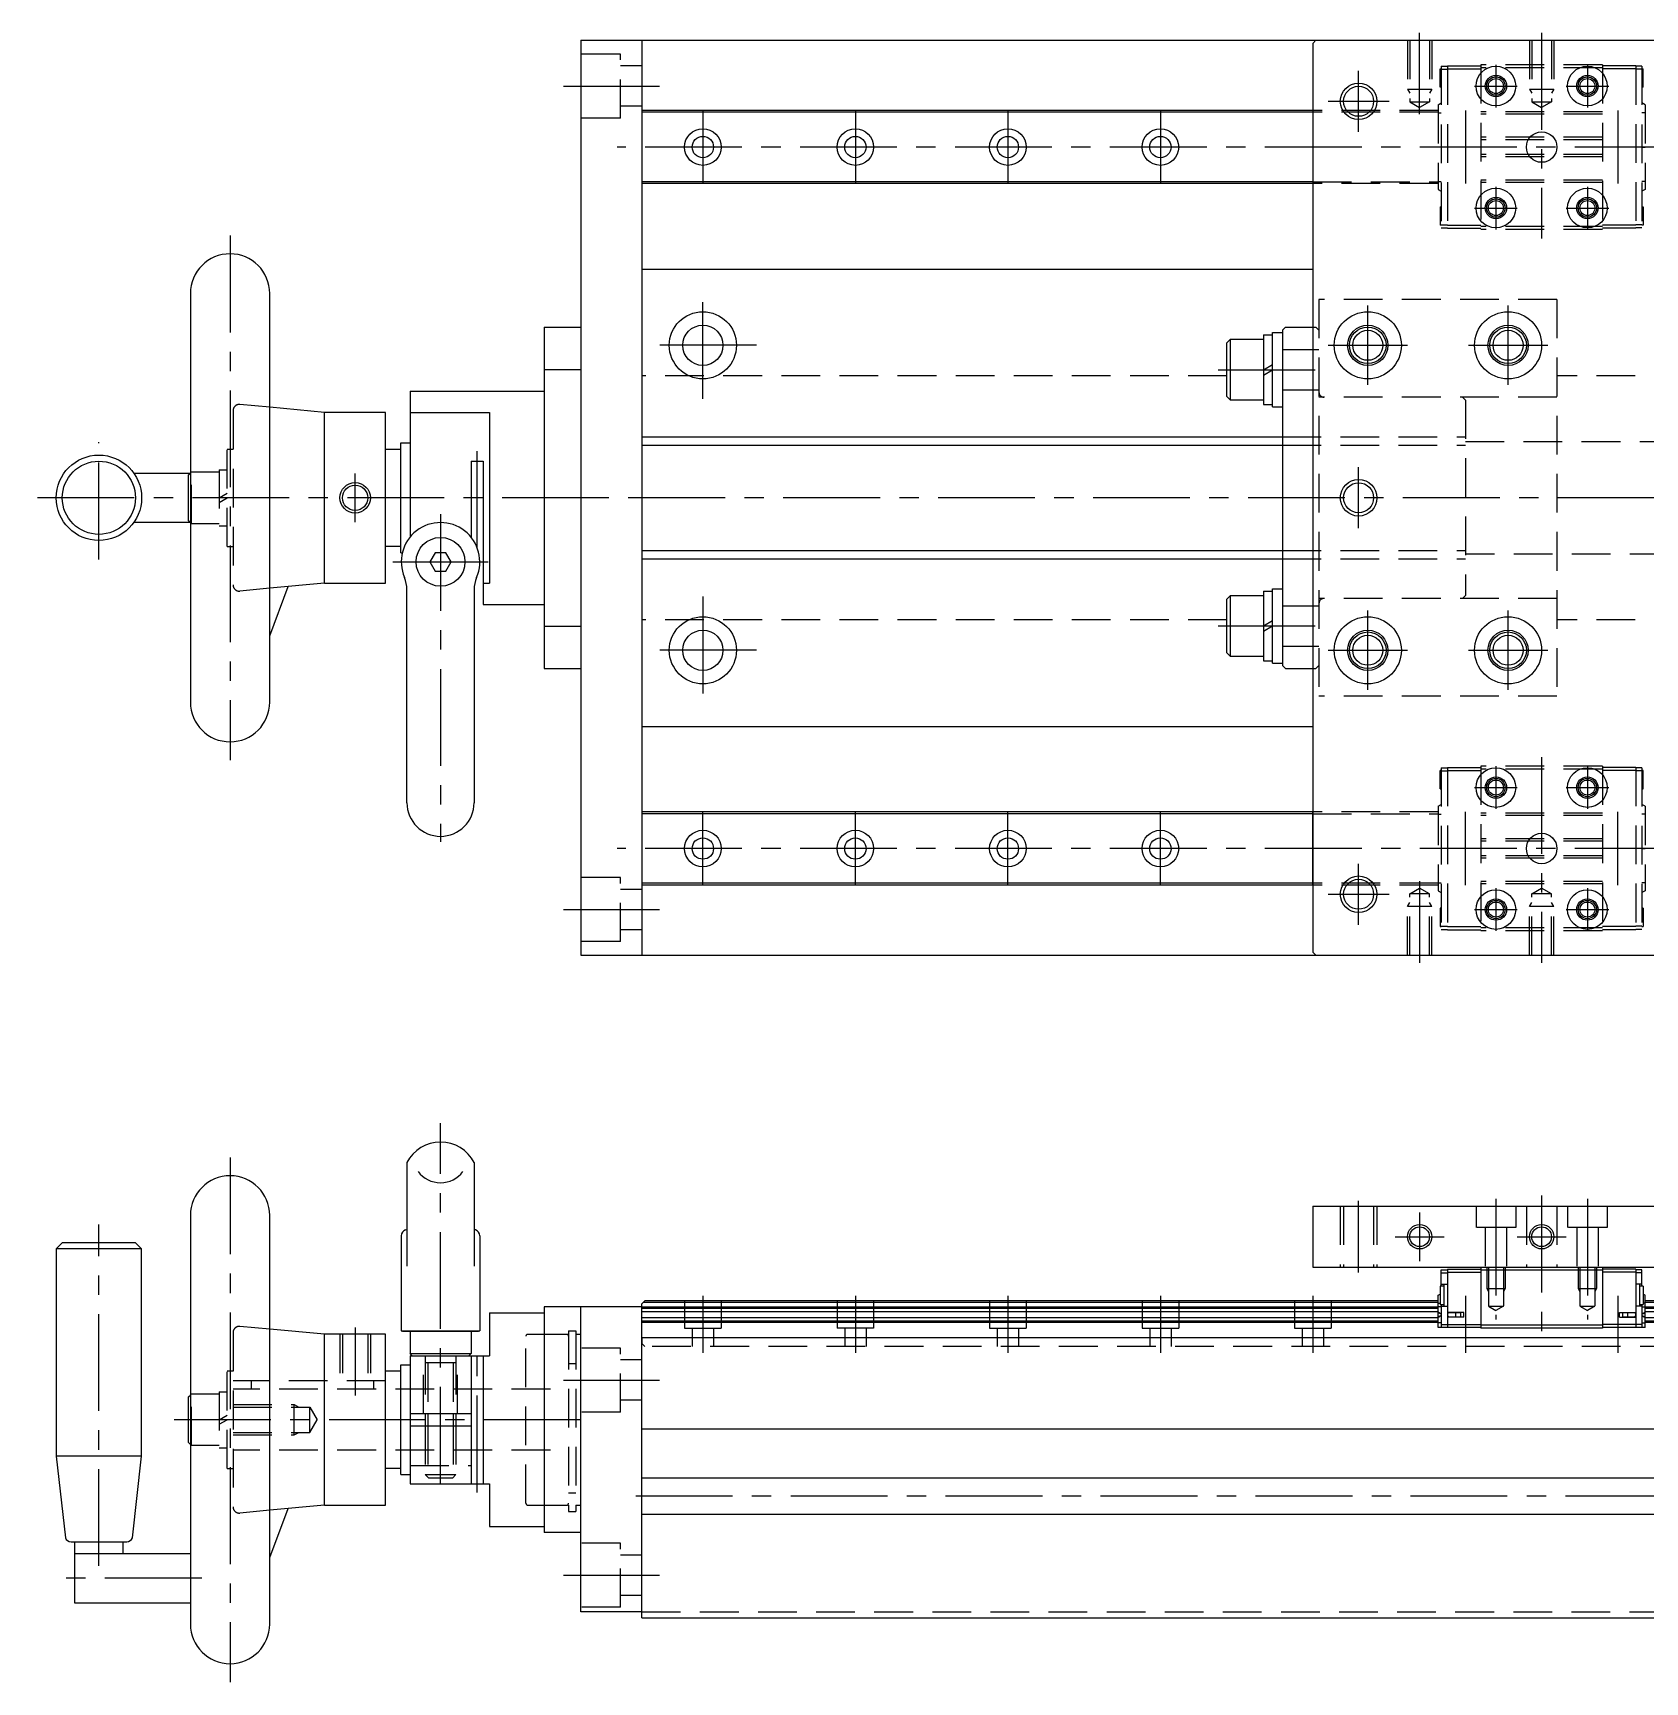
# Model space of a CAD drawing. Extents: x -2 to 720, y -8 to 277.
# Drawn here: x 247.8 to 512, y 7 to 277.3 of the extents above; entities that cross this region are included whole.
import ezdxf

# ---------------------------------------------------------------- set-up
doc = ezdxf.new("R2010")
doc.units = 0
doc.header["$LTSCALE"] = 0.5
doc.linetypes.add('CENTER', pattern=[50.8, 31.75, -6.35, 6.35, -6.35])
doc.linetypes.add('DASHED', pattern=[19.05, 12.7, -6.35])
for name, color, linetype in [('MSM_CENTER', 1, 'CENTER'), ('MSM_CONTINUOUS', 7, 'CONTINUOUS'), ('MSM_DASHED', 4, 'DASHED'), ('MSM_NARROW', 5, 'CONTINUOUS')]:
    doc.layers.add(name, color=color, linetype=linetype)

msp = doc.modelspace()

# ---------------------------------------------------------------- linework, layer by layer
at = {"layer": 'MSM_CENTER'}
for p, q in [((475.1, 264.01), (475.1, 277.34)), ((495.1, 277.34), (495.1, 243.64)), ((465.1, 261.14), (465.1, 271.14)), ((487.6, 272.14), (487.6, 265.14)), ((502.6, 272.14), (502.6, 265.14)), ((334.76, 268.64), (350.49, 268.64)), ((484.1, 268.64), (491.1, 268.64)), ((499.1, 268.64), (506.1, 268.64)), ((460.1, 266.14), (470.1, 266.14)), ((357.6, 264.64), (357.6, 252.64)), ((382.6, 264.64), (382.6, 252.64)), ((407.6, 264.64), (407.6, 252.64)), ((432.6, 264.64), (432.6, 252.64)), ((457.6, 264.64), (457.6, 252.64)), ((482.6, 264.64), (482.6, 252.64)), ((507.6, 264.64), (507.6, 252.64)), ((719.61, 258.64), (343.56, 258.64)), ((487.6, 252.14), (487.6, 245.14)), ((502.6, 252.14), (502.6, 245.14)), ((484.1, 248.64), (491.1, 248.64)), ((499.1, 248.64), (506.1, 248.64)), ((280.1, 244.14), (280.1, 158.14)), ((357.6, 217.34), (357.6, 234.94)), ((466.6, 219.64), (466.6, 232.64)), ((489.6, 219.64), (489.6, 232.64)), ((366.4, 226.14), (348.8, 226.14)), ((460.1, 226.14), (473.1, 226.14)), ((483.1, 226.14), (496.1, 226.14)), ((442.08, 222.14), (460.6, 222.14)), ((258.6, 191.04), (258.6, 210.24)), ((320.6, 192.99), (320.6, 208.81)), ((465.1, 196.14), (465.1, 206.14)), ((300.6, 197.14), (300.6, 205.14)), ((340.6, 201.14), (247.79, 201.14)), ((716.84, 201.14), (336.1, 201.14)), ((314.6, 198.47), (314.6, 144.76)), ((306.76, 190.64), (322.43, 190.64)), ((357.6, 184.94), (357.6, 167.34)), ((466.6, 169.64), (466.6, 182.64)), ((489.6, 169.64), (489.6, 182.64)), ((442.08, 180.14), (460.6, 180.14)), ((366.4, 176.14), (348.8, 176.14)), ((460.1, 176.14), (473.1, 176.14)), ((483.1, 176.14), (496.1, 176.14)), ((487.6, 157.14), (487.6, 150.14)), ((495.1, 158.64), (495.1, 124.93)), ((502.6, 157.14), (502.6, 150.14)), ((484.1, 153.64), (491.1, 153.64)), ((499.1, 153.64), (506.1, 153.64)), ((357.6, 137.64), (357.6, 149.64)), ((382.6, 137.64), (382.6, 149.64)), ((407.6, 137.64), (407.6, 149.64)), ((432.6, 137.64), (432.6, 149.64)), ((457.6, 137.64), (457.6, 149.64)), ((482.6, 137.64), (482.6, 149.64)), ((507.6, 137.64), (507.6, 149.64)), ((719.61, 143.64), (343.56, 143.64)), ((465.1, 131.14), (465.1, 141.14)), ((475.1, 138.27), (475.1, 124.93)), ((460.1, 136.14), (470.1, 136.14)), ((487.6, 137.14), (487.6, 130.14)), ((502.6, 137.14), (502.6, 130.14)), ((334.76, 133.64), (350.49, 133.64)), ((484.1, 133.64), (491.1, 133.64)), ((499.1, 133.64), (506.1, 133.64)), ((314.6, 39.5), (314.6, 98.6)), ((280.1, 93), (280.1, 7)), ((495.1, 86.75), (495.1, 63.5)), ((465.1, 74.12), (465.1, 85.88)), ((475.1, 84), (475.1, 76)), ((487.6, 86.23), (487.6, 66.42)), ((502.6, 86.23), (502.6, 66.42)), ((258.6, 26.04), (258.6, 82)), ((471.1, 80), (479.1, 80)), ((491.1, 80), (499.1, 80)), ((357.6, 70.32), (357.6, 60.98)), ((382.6, 70.32), (382.6, 60.98)), ((407.6, 70.32), (407.6, 60.98)), ((432.6, 70.32), (432.6, 60.98)), ((457.6, 70.32), (457.6, 60.98)), ((482.6, 70.32), (482.6, 60.98)), ((507.6, 70.32), (507.6, 60.98)), ((300.6, 65.11), (300.6, 53.98)), ((320.6, 38.07), (320.6, 61.95)), ((334.76, 56.5), (350.49, 56.5)), ((337.6, 50), (270.6, 50)), ((346.6, 37.5), (720.33, 37.5)), ((334.76, 24.5), (350.49, 24.5)), ((275.45, 24), (252.94, 24))]:
    msp.add_line(p, q, dxfattribs=at)
at = {"layer": 'MSM_CONTINUOUS'}
for p, q in [((337.6, 276.14), (717.6, 276.14)), ((337.6, 276.14), (337.6, 126.14)), ((347.6, 276.14), (347.6, 126.14)), ((457.6, 275.64), (458.1, 276.14)), ((458.1, 276.14), (532.1, 276.14)), ((457.6, 275.64), (457.6, 126.64)), ((457.6, 264.64), (347.6, 264.64)), ((457.6, 264.34), (347.6, 264.34)), ((457.6, 252.94), (347.6, 252.94)), ((457.6, 252.64), (347.6, 252.64)), ((347.6, 238.64), (457.6, 238.64)), ((273.6, 234.64), (273.6, 167.64)), ((286.6, 167.64), (286.6, 234.64)), ((331.6, 229.14), (337.6, 229.14)), ((331.6, 229.14), (331.6, 173.14)), ((443.5, 226.54), (444.1, 227.14)), ((444.1, 227.14), (449.5, 227.14)), ((444.1, 217.14), (444.1, 227.14)), ((449.5, 227.84), (451, 227.84)), ((449.5, 227.84), (449.5, 216.44)), ((451, 216.04), (451, 228.24)), ((451, 228.24), (452.6, 228.24)), ((453.1, 229.14), (452.6, 228.64)), ((452.6, 228.64), (452.6, 173.64)), ((453.1, 229.14), (457.6, 229.14)), ((443.5, 217.74), (443.5, 226.54)), ((331.6, 222.16), (337.6, 222.16)), ((449.5, 222.14), (451, 223)), ((449.5, 221.27), (451, 222.14)), ((309.6, 218.64), (309.6, 194.7)), ((309.6, 218.64), (331.6, 218.64)), ((444.1, 217.14), (443.5, 217.74)), ((449.5, 217.14), (444.1, 217.14)), ((449.5, 216.44), (451, 216.44)), ((295.6, 215.14), (286.6, 215.98)), ((295.6, 187.14), (295.6, 215.14)), ((305.6, 215.14), (295.6, 215.14)), ((305.6, 187.14), (305.6, 215.14)), ((309.6, 215.14), (322.6, 215.14)), ((322.6, 215.14), (322.6, 187.14)), ((451, 216.04), (452.6, 216.04)), ((347.6, 211.14), (452.6, 211.14)), ((305.6, 209.14), (308.1, 209.14)), ((308.1, 192.14), (308.1, 210.14)), ((308.1, 210.14), (309.6, 210.14)), ((319.6, 207.14), (319.6, 194.7)), ((319.6, 207.14), (321.6, 207.14)), ((321.6, 207.14), (321.6, 183.64)), ((273.55, 205.14), (264.34, 205.14)), ((273.3, 204.89), (273.6, 205.19)), ((273.3, 197.39), (273.3, 204.89)), ((273.6, 197.09), (273.3, 197.39)), ((264.34, 197.14), (273.55, 197.14)), ((308.1, 193.14), (305.6, 193.14)), ((308.1, 192.14), (308.33, 192.14)), ((313.73, 192.14), (312.86, 190.64)), ((315.46, 192.14), (313.73, 192.14)), ((316.33, 190.64), (315.46, 192.14)), ((312.86, 190.64), (313.73, 189.14)), ((315.46, 189.14), (316.33, 190.64)), ((347.6, 191.14), (452.6, 191.14)), ((295.6, 187.14), (286.6, 186.3)), ((286.6, 178.53), (289.6, 186.58)), ((295.6, 187.14), (305.6, 187.14)), ((313.73, 189.14), (315.46, 189.14)), ((321.6, 187.14), (322.6, 187.14)), ((309.09, 151.14), (309.09, 186.1)), ((320.1, 186.1), (320.1, 151.14)), ((443.5, 184.54), (444.1, 185.14)), ((443.5, 175.74), (443.5, 184.54)), ((444.1, 185.14), (449.5, 185.14)), ((444.1, 175.14), (444.1, 185.14)), ((449.5, 185.84), (451, 185.84)), ((449.5, 185.84), (449.5, 174.44)), ((451, 174.04), (451, 186.24)), ((451, 186.24), (452.6, 186.24)), ((321.6, 183.64), (331.6, 183.64)), ((331.6, 180.12), (337.6, 180.12)), ((449.5, 180.14), (451, 181)), ((449.5, 179.27), (451, 180.14)), ((444.1, 175.14), (443.5, 175.74)), ((331.6, 173.14), (337.6, 173.14)), ((449.5, 175.14), (444.1, 175.14)), ((449.5, 174.44), (451, 174.44)), ((451, 174.04), (452.6, 174.04)), ((453.1, 173.14), (452.6, 173.64)), ((453.1, 173.14), (457.6, 173.14)), ((347.6, 163.64), (457.6, 163.64)), ((457.6, 149.64), (347.6, 149.64)), ((457.6, 149.34), (347.6, 149.34)), ((457.6, 137.94), (347.6, 137.94)), ((457.6, 137.64), (347.6, 137.64)), ((337.6, 126.14), (717.6, 126.14)), ((457.6, 126.64), (458.1, 126.14)), ((458.1, 126.14), (532.1, 126.14)), ((309.09, 92.15), (309.09, 75.17)), ((320.1, 92.15), (320.1, 75.17)), ((457.6, 85), (457.6, 75)), ((457.6, 85), (607.6, 85)), ((273.6, 83.5), (273.6, 16.5)), ((286.6, 16.5), (286.6, 83.5)), ((308.88, 81.13), (309.09, 81.19)), ((320.31, 81.13), (320.1, 81.19)), ((252.6, 79), (251.6, 78)), ((264.6, 79), (252.6, 79)), ((265.6, 78), (264.6, 79)), ((308.15, 80.17), (308.15, 64.59)), ((321.04, 80.17), (321.04, 64.59)), ((251.6, 78), (251.6, 44)), ((265.6, 78), (251.6, 78)), ((265.6, 44), (265.6, 78)), ((457.6, 75), (607.6, 75)), ((478.65, 71.9), (478.65, 74.6)), ((478.65, 74.6), (479.65, 74.6)), ((478.65, 74.1), (479.65, 74.1)), ((479.65, 74.7), (479.65, 65.1)), ((479.65, 74.7), (485.15, 74.7)), ((479.65, 74.2), (485.15, 74.2)), ((485.15, 75), (485.15, 65)), ((505.05, 74.5), (485.15, 74.5)), ((505.05, 75), (505.05, 65)), ((510.55, 74.7), (505.05, 74.7)), ((510.55, 74.2), (505.05, 74.2)), ((510.55, 74.7), (510.55, 65.1)), ((511.55, 74.6), (510.55, 74.6)), ((511.55, 74.1), (510.55, 74.1)), ((511.55, 71.9), (511.55, 74.6)), ((478.15, 70.43), (478.45, 70.61)), ((478.15, 65.1), (478.15, 70.43)), ((478.45, 71.9), (478.45, 68.9)), ((479.05, 71.9), (478.45, 71.9)), ((478.65, 72.2), (479.65, 72.2)), ((479.05, 72.2), (479.05, 68.6)), ((511.55, 72.2), (510.55, 72.2)), ((511.15, 72.2), (511.15, 68.6)), ((511.75, 71.9), (511.15, 71.9)), ((511.75, 71.9), (511.75, 68.9)), ((512.05, 70.43), (511.75, 70.61)), ((512.05, 65.1), (512.05, 70.43)), ((331.6, 68.5), (331.6, 31.5)), ((347.6, 68.5), (331.6, 68.5)), ((337.6, 18.5), (337.6, 68.5)), ((348.1, 69.5), (347.6, 69)), ((347.6, 17.5), (347.6, 69)), ((478.15, 68.46), (347.6, 68.46)), ((478.15, 68.25), (347.6, 68.25)), ((478.15, 67.7), (347.6, 67.7)), ((478.15, 69.2), (347.8, 69.2)), ((478.15, 69.5), (348.1, 69.5)), ((478.15, 69.13), (478.45, 69.13)), ((478.65, 68.51), (478.15, 68.51)), ((478.65, 67.38), (478.15, 67.64)), ((478.45, 68.9), (479.05, 68.9)), ((478.65, 68.9), (478.65, 65.1)), ((478.65, 68.6), (479.65, 68.6)), ((482.35, 67.6), (479.65, 67.6)), ((480.45, 67.55), (480.45, 67.6)), ((480.91, 67.55), (480.91, 67.6)), ((482.35, 66.8), (482.35, 67.6)), ((507.85, 67.6), (510.55, 67.6)), ((507.85, 66.8), (507.85, 67.6)), ((509.29, 67.55), (509.29, 67.6)), ((509.75, 67.55), (509.75, 67.6)), ((511.55, 68.6), (510.55, 68.6)), ((511.15, 68.9), (511.75, 68.9)), ((511.55, 68.9), (511.55, 65.1)), ((511.55, 68.51), (512.05, 68.51)), ((511.55, 67.38), (512.05, 67.64)), ((512.05, 69.13), (511.75, 69.13)), ((553.15, 69.5), (512.05, 69.5)), ((553.15, 69.2), (512.05, 69.2)), ((553.15, 68.46), (512.05, 68.46)), ((553.15, 68.25), (512.05, 68.25)), ((553.15, 67.7), (512.05, 67.7)), ((322.6, 67.5), (331.6, 67.5)), ((322.6, 67.5), (322.6, 60.5)), ((478.15, 66.7), (347.6, 66.7)), ((478.15, 66.15), (347.6, 66.15)), ((478.15, 65.94), (347.6, 65.94)), ((478.65, 67.29), (478.15, 67.55)), ((478.65, 67.11), (478.15, 66.85)), ((478.65, 67.02), (478.15, 66.76)), ((478.65, 65.89), (478.15, 65.89)), ((485.15, 65.1), (478.15, 65.1)), ((478.65, 67.11), (478.65, 67.11)), ((478.65, 65.6), (485.15, 65.6)), ((482.35, 66.8), (479.65, 66.8)), ((481.85, 67.55), (480, 67.55)), ((480, 66.85), (481.85, 66.85)), ((480.45, 66.8), (480.45, 66.85)), ((480.91, 66.8), (480.91, 66.85)), ((481.05, 66.85), (481.05, 67.55)), ((481.85, 66.85), (481.85, 67.55)), ((505.05, 65.5), (485.15, 65.5)), ((505.05, 65), (485.15, 65)), ((511.55, 65.6), (505.05, 65.6)), ((512.05, 65.1), (505.05, 65.1)), ((507.85, 66.8), (510.55, 66.8)), ((510.2, 67.55), (508.35, 67.55)), ((508.35, 67.55), (508.35, 66.85)), ((508.35, 66.85), (510.2, 66.85)), ((509.15, 67.55), (509.15, 66.85)), ((509.29, 66.8), (509.29, 66.85)), ((509.75, 66.8), (509.75, 66.85)), ((511.55, 67.29), (512.05, 67.55)), ((511.55, 67.11), (512.05, 66.85)), ((511.55, 67.11), (511.55, 67.11)), ((511.55, 67.02), (512.05, 66.76)), ((511.55, 65.89), (512.05, 65.89)), ((553.15, 66.7), (512.05, 66.7)), ((553.15, 66.15), (512.05, 66.15)), ((553.15, 65.94), (512.05, 65.94)), ((295.6, 64), (286.6, 64.84)), ((295.6, 36), (295.6, 64)), ((305.6, 64), (295.6, 64)), ((305.6, 36), (305.6, 64)), ((308.15, 64.59), (308.35, 64.5)), ((308.15, 64.59), (321.04, 64.59)), ((308.35, 64.5), (320.84, 64.5)), ((309.6, 64.5), (309.6, 60.87)), ((319.6, 64.5), (319.6, 60.87)), ((321.04, 64.59), (320.84, 64.5)), ((347.6, 63.5), (717.6, 63.5)), ((309.6, 60.87), (319.6, 60.87)), ((309.96, 60.5), (309.6, 60.87)), ((309.6, 60.5), (309.6, 39.5)), ((309.6, 60.5), (322.6, 60.5)), ((319.23, 60.5), (319.6, 60.87)), ((319.6, 60.5), (319.6, 39.5)), ((321.6, 60.5), (321.6, 39.5)), ((305.6, 58), (308.1, 58)), ((308.1, 41), (308.1, 59)), ((308.1, 59), (309.6, 59)), ((273.3, 53.75), (273.6, 54.05)), ((273.3, 46.25), (273.3, 53.75)), ((309.6, 51), (319.6, 51)), ((309.6, 49), (319.6, 49)), ((312.1, 51), (312.1, 49)), ((317.1, 51), (317.1, 49)), ((273.6, 45.95), (273.3, 46.25)), ((347.6, 48.5), (717.6, 48.5)), ((265.6, 44), (251.6, 44)), ((251.6, 44), (253.1, 30.65)), ((264.09, 30.65), (265.6, 44)), ((308.1, 42), (305.6, 42)), ((308.1, 41), (309.6, 41)), ((309.6, 39.5), (322.6, 39.5)), ((322.6, 39.5), (322.6, 32.5)), ((347.6, 40.5), (717.6, 40.5)), ((295.6, 36), (286.6, 35.16)), ((286.6, 27.39), (289.6, 35.44)), ((295.6, 36), (305.6, 36)), ((322.6, 32.5), (331.6, 32.5)), ((347.6, 34.5), (717.6, 34.5)), ((254.04, 30), (263.16, 30)), ((254.6, 30), (254.6, 20)), ((262.6, 28), (262.6, 30)), ((337.6, 31.5), (331.6, 31.5)), ((273.6, 28), (254.6, 28)), ((254.6, 20), (273.6, 20)), ((347.6, 18.5), (337.6, 18.5)), ((347.6, 17.5), (717.6, 17.5))]:
    msp.add_line(p, q, dxfattribs=at)
for centre, radius in [((487.6, 268.64), 3.25), ((487.6, 268.64), 1.75), ((502.6, 268.64), 3.25), ((502.6, 268.64), 1.75), ((465.1, 266.14), 2.46), ((487.6, 268.64), 1.23), ((502.6, 268.64), 1.23), ((357.6, 258.64), 3), ((357.6, 258.64), 1.75), ((382.6, 258.64), 3), ((382.6, 258.64), 1.75), ((407.6, 258.64), 3), ((407.6, 258.64), 1.75), ((432.6, 258.64), 3), ((432.6, 258.64), 1.75), ((495.1, 258.64), 2.5), ((487.6, 248.64), 3.25), ((502.6, 248.64), 3.25), ((487.6, 248.64), 1.75), ((487.6, 248.64), 1.23), ((502.6, 248.64), 1.75), ((502.6, 248.64), 1.23), ((357.6, 226.14), 5.5), ((466.6, 226.14), 5.5), ((489.6, 226.14), 5.5), ((357.6, 226.14), 3.3), ((466.6, 226.14), 3.3), ((466.6, 226.14), 2.46), ((489.6, 226.14), 3.3), ((489.6, 226.14), 2.46), ((258.6, 201.14), 7), ((258.6, 201.14), 6), ((300.6, 201.14), 2.07), ((465.1, 201.14), 2.46), ((314.6, 190.64), 4), ((357.6, 176.14), 5.5), ((466.6, 176.14), 5.5), ((489.6, 176.14), 5.5), ((357.6, 176.14), 3.3), ((466.6, 176.14), 3.3), ((466.6, 176.14), 2.46), ((489.6, 176.14), 3.3), ((489.6, 176.14), 2.46), ((487.6, 153.64), 3.25), ((502.6, 153.64), 3.25), ((487.6, 153.64), 1.75), ((487.6, 153.64), 1.23), ((502.6, 153.64), 1.75), ((502.6, 153.64), 1.23), ((357.6, 143.64), 3), ((382.6, 143.64), 3), ((407.6, 143.64), 3), ((432.6, 143.64), 3), ((495.1, 143.64), 2.5), ((357.6, 143.64), 1.75), ((382.6, 143.64), 1.75), ((407.6, 143.64), 1.75), ((432.6, 143.64), 1.75), ((465.1, 136.14), 2.46), ((487.6, 133.64), 3.25), ((487.6, 133.64), 1.75), ((502.6, 133.64), 3.25), ((502.6, 133.64), 1.75), ((487.6, 133.64), 1.23), ((502.6, 133.64), 1.23), ((475.1, 80), 1.62), ((495.1, 80), 1.62)]:
    msp.add_circle(centre, radius, dxfattribs=at)
for centre, radius, start, end in [((280.1, 234.64), 6.5, 0, 180), ((314.6, 190.64), 6.44, 336.6341, 203.3659), ((304.09, 186.1), 5, 0, 23.3659), ((325.1, 186.1), 5, 156.6341, 180), ((280.1, 167.64), 6.5, 180, 0), ((314.6, 151.14), 5.5, 180, 0), ((314.6, 89.31), 6.2, 27.3186, 152.6814), ((280.1, 83.5), 6.5, 0, 180), ((314.6, 93.45), 4.6, 216.9899, 323.0101), ((309.15, 80.17), 1, 105.7247, 180), ((320.04, 80.17), 1, 0, 74.2753), ((480, 67.2), 0.35, 90, 270), ((510.2, 67.2), 0.35, 270, 90), ((254.04, 31), 1, 200.7702, 270), ((263.16, 31), 1, 270, 339.2298), ((280.1, 16.5), 6.5, 180, 0)]:
    msp.add_arc(centre, radius, start, end, dxfattribs=at)
at = {"layer": 'MSM_DASHED'}
for p, q in [((473.1, 276.14), (473.1, 268.14)), ((473.48, 276.14), (473.48, 266.07)), ((476.72, 276.14), (476.72, 266.07)), ((477.1, 276.14), (477.1, 268.14)), ((493.1, 276.14), (493.1, 268.14)), ((493.48, 276.14), (493.48, 266.07)), ((496.72, 276.14), (496.72, 266.07)), ((497.1, 276.14), (497.1, 268.14)), ((344.1, 273.89), (337.6, 273.89)), ((344.1, 263.39), (344.1, 273.89)), ((347.6, 271.94), (344.1, 271.94)), ((478.45, 268.44), (478.45, 271.44)), ((478.45, 271.44), (478.65, 271.44)), ((478.65, 271.89), (479.65, 271.89)), ((478.65, 271.89), (478.65, 245.39)), ((478.65, 271.39), (479.65, 271.39)), ((479.65, 271.94), (479.65, 245.34)), ((479.65, 271.94), (485.15, 271.94)), ((479.65, 271.44), (485.15, 271.44)), ((505.05, 272.14), (485.15, 272.14)), ((485.15, 272.14), (485.15, 245.14)), ((505.05, 271.64), (485.15, 271.64)), ((505.05, 272.14), (505.05, 245.14)), ((510.55, 271.94), (505.05, 271.94)), ((510.55, 271.44), (505.05, 271.44)), ((510.55, 271.94), (510.55, 245.34)), ((511.55, 271.89), (510.55, 271.89)), ((511.55, 271.39), (510.55, 271.39)), ((511.55, 271.89), (511.55, 245.39)), ((511.55, 271.44), (511.75, 271.44)), ((511.75, 268.44), (511.75, 271.44)), ((473.1, 268.14), (477.1, 268.14)), ((473.1, 268.14), (473.48, 267.48)), ((477.1, 268.14), (476.72, 267.48)), ((478.65, 268.44), (478.45, 268.44)), ((493.1, 268.14), (497.1, 268.14)), ((493.1, 268.14), (493.48, 267.48)), ((497.1, 268.14), (496.72, 267.48)), ((511.75, 268.44), (511.55, 268.44)), ((347.6, 265.34), (344.1, 265.34)), ((473.48, 266.07), (476.72, 266.07)), ((473.48, 266.07), (475.1, 265.14)), ((476.72, 266.07), (475.1, 265.14)), ((478.15, 265.57), (478.65, 265.87)), ((478.15, 265.57), (478.15, 251.71)), ((493.48, 266.07), (496.72, 266.07)), ((493.48, 266.07), (495.1, 265.14)), ((496.72, 266.07), (495.1, 265.14)), ((512.05, 265.57), (511.55, 265.87)), ((512.05, 265.57), (512.05, 251.71)), ((344.1, 263.39), (337.6, 263.39)), ((478.15, 264.64), (457.6, 264.64)), ((478.15, 264.34), (457.6, 264.34)), ((478.15, 264.27), (478.65, 264.27)), ((505.05, 264.44), (485.15, 264.44)), ((505.05, 264.04), (485.15, 264.04)), ((512.05, 264.27), (511.55, 264.27)), ((505.05, 260.24), (485.15, 260.24)), ((505.05, 259.84), (485.15, 259.84)), ((478.65, 258.64), (478.15, 258.64)), ((505.05, 257.44), (485.15, 257.44)), ((505.05, 257.04), (485.15, 257.04)), ((511.55, 258.64), (512.05, 258.64)), ((457.6, 252.94), (478.15, 252.94)), ((478.15, 252.64), (457.6, 252.64)), ((478.15, 253.01), (478.65, 253.01)), ((478.15, 251.71), (478.65, 251.41)), ((505.05, 253.24), (485.15, 253.24)), ((505.05, 252.84), (485.15, 252.84)), ((512.05, 253.01), (511.55, 253.01)), ((512.05, 251.71), (511.55, 251.41)), ((478.45, 248.84), (478.45, 245.84)), ((478.45, 248.84), (478.65, 248.84)), ((511.55, 248.84), (511.75, 248.84)), ((511.75, 248.84), (511.75, 245.84)), ((478.65, 245.84), (478.45, 245.84)), ((478.65, 245.89), (479.65, 245.89)), ((478.65, 245.39), (479.65, 245.39)), ((479.65, 245.84), (485.15, 245.84)), ((479.65, 245.34), (485.15, 245.34)), ((505.05, 245.64), (485.15, 245.64)), ((505.05, 245.14), (485.15, 245.14)), ((510.55, 245.84), (505.05, 245.84)), ((510.55, 245.34), (505.05, 245.34)), ((511.55, 245.89), (510.55, 245.89)), ((511.55, 245.39), (510.55, 245.39)), ((511.75, 245.84), (511.55, 245.84)), ((458.6, 233.64), (458.6, 168.64)), ((497.6, 233.64), (458.6, 233.64)), ((497.6, 233.64), (497.6, 168.64)), ((457.6, 229.14), (458.1, 229.14)), ((458.1, 229.14), (458.6, 228.64)), ((452.6, 225.44), (458.6, 225.44)), ((443.5, 221.14), (347.6, 221.14)), ((567.6, 221.14), (497.6, 221.14)), ((286.6, 215.98), (281.69, 216.44)), ((452.6, 218.84), (458.6, 218.84)), ((497.6, 217.64), (458.6, 217.64)), ((482.1, 217.64), (482.6, 217.14)), ((482.6, 217.14), (482.6, 185.14)), ((280.6, 215.44), (280.6, 186.84)), ((452.6, 211.14), (482.6, 211.14)), ((279.6, 193.14), (279.6, 209.14)), ((279.6, 209.14), (280.6, 209.14)), ((452.6, 209.78), (482.6, 209.78)), ((482.6, 210.39), (582.6, 210.39)), ((278.3, 205.74), (279.6, 205.74)), ((278.3, 205.74), (278.3, 196.54)), ((273.6, 205.14), (273.55, 205.14)), ((273.6, 205.19), (273.8, 205.39)), ((273.8, 205.39), (278.3, 205.39)), ((273.8, 196.89), (273.8, 205.39)), ((278.3, 201.14), (279.6, 201.89)), ((278.3, 200.39), (279.6, 201.14)), ((273.55, 197.14), (273.6, 197.14)), ((273.8, 196.89), (273.6, 197.09)), ((278.3, 196.89), (273.8, 196.89)), ((278.3, 196.54), (279.6, 196.54)), ((279.6, 193.14), (280.6, 193.14)), ((452.6, 192.49), (482.6, 192.49)), ((452.6, 191.14), (482.6, 191.14)), ((582.6, 191.89), (482.6, 191.89)), ((286.6, 186.3), (281.69, 185.84)), ((497.6, 184.64), (458.6, 184.64)), ((482.6, 185.14), (482.1, 184.64)), ((443.5, 181.14), (347.6, 181.14)), ((452.6, 183.44), (458.6, 183.44)), ((567.6, 181.14), (497.6, 181.14)), ((452.6, 176.84), (458.6, 176.84)), ((457.6, 173.14), (458.1, 173.14)), ((458.1, 173.14), (458.6, 173.64)), ((497.6, 168.64), (458.6, 168.64)), ((478.65, 156.89), (478.65, 130.39)), ((478.65, 156.89), (479.65, 156.89)), ((479.65, 156.94), (479.65, 130.34)), ((479.65, 156.94), (485.15, 156.94)), ((505.05, 157.14), (485.15, 157.14)), ((485.15, 157.14), (485.15, 130.14)), ((505.05, 157.14), (505.05, 130.14)), ((510.55, 156.94), (505.05, 156.94)), ((510.55, 156.94), (510.55, 130.34)), ((511.55, 156.89), (510.55, 156.89)), ((511.55, 156.89), (511.55, 130.39)), ((478.45, 153.44), (478.45, 156.44)), ((478.65, 156.44), (478.45, 156.44)), ((478.65, 156.39), (479.65, 156.39)), ((479.65, 156.44), (485.15, 156.44)), ((505.05, 156.64), (485.15, 156.64)), ((510.55, 156.44), (505.05, 156.44)), ((511.55, 156.39), (510.55, 156.39)), ((511.75, 156.44), (511.55, 156.44)), ((511.75, 153.44), (511.75, 156.44)), ((478.45, 153.44), (478.65, 153.44)), ((511.55, 153.44), (511.75, 153.44)), ((478.15, 149.64), (457.6, 149.64)), ((457.6, 149.34), (478.15, 149.34)), ((478.15, 150.57), (478.65, 150.87)), ((478.15, 150.57), (478.15, 136.71)), ((478.15, 149.27), (478.65, 149.27)), ((505.05, 149.44), (485.15, 149.44)), ((505.05, 149.04), (485.15, 149.04)), ((512.05, 150.57), (511.55, 150.87)), ((512.05, 149.27), (511.55, 149.27)), ((512.05, 150.57), (512.05, 136.71)), ((478.65, 143.64), (478.15, 143.64)), ((505.05, 145.24), (485.15, 145.24)), ((505.05, 144.84), (485.15, 144.84)), ((511.55, 143.64), (512.05, 143.64)), ((505.05, 142.44), (485.15, 142.44)), ((505.05, 142.04), (485.15, 142.04)), ((344.1, 138.89), (337.6, 138.89)), ((344.1, 128.39), (344.1, 138.89)), ((478.15, 137.94), (457.6, 137.94)), ((478.15, 138.01), (478.65, 138.01)), ((505.05, 138.24), (485.15, 138.24)), ((512.05, 138.01), (511.55, 138.01)), ((347.6, 136.94), (344.1, 136.94)), ((478.15, 137.64), (457.6, 137.64)), ((473.48, 136.2), (475.1, 137.14)), ((476.72, 136.2), (473.48, 136.2)), ((473.48, 126.14), (473.48, 136.2)), ((476.72, 136.2), (475.1, 137.14)), ((476.72, 126.14), (476.72, 136.2)), ((478.15, 136.71), (478.65, 136.41)), ((505.05, 137.84), (485.15, 137.84)), ((493.48, 136.2), (495.1, 137.14)), ((496.72, 136.2), (493.48, 136.2)), ((493.48, 126.14), (493.48, 136.2)), ((496.72, 136.2), (495.1, 137.14)), ((496.72, 126.14), (496.72, 136.2)), ((512.05, 136.71), (511.55, 136.41)), ((473.1, 134.14), (473.48, 134.79)), ((477.1, 134.14), (473.1, 134.14)), ((473.1, 126.14), (473.1, 134.14)), ((477.1, 134.14), (476.72, 134.79)), ((477.1, 126.14), (477.1, 134.14)), ((478.45, 133.84), (478.45, 130.84)), ((478.65, 133.84), (478.45, 133.84)), ((493.1, 134.14), (493.48, 134.79)), ((497.1, 134.14), (493.1, 134.14)), ((493.1, 126.14), (493.1, 134.14)), ((497.1, 134.14), (496.72, 134.79)), ((497.1, 126.14), (497.1, 134.14)), ((511.75, 133.84), (511.55, 133.84)), ((511.75, 133.84), (511.75, 130.84)), ((347.6, 130.34), (344.1, 130.34)), ((478.45, 130.84), (478.65, 130.84)), ((478.65, 130.89), (479.65, 130.89)), ((478.65, 130.39), (479.65, 130.39)), ((479.65, 130.84), (485.15, 130.84)), ((479.65, 130.34), (485.15, 130.34)), ((505.05, 130.64), (485.15, 130.64)), ((505.05, 130.14), (485.15, 130.14)), ((510.55, 130.84), (505.05, 130.84)), ((510.55, 130.34), (505.05, 130.34)), ((511.55, 130.89), (510.55, 130.89)), ((511.55, 130.39), (510.55, 130.39)), ((511.55, 130.84), (511.75, 130.84)), ((344.1, 128.39), (337.6, 128.39)), ((462.1, 85), (462.1, 75)), ((462.64, 85), (462.64, 75)), ((467.55, 85), (467.55, 75)), ((468.1, 85), (468.1, 75)), ((484.35, 85), (484.35, 81.5)), ((490.85, 85), (490.85, 81.5)), ((492.6, 85), (492.6, 75)), ((497.6, 85), (497.6, 75)), ((499.35, 85), (499.35, 81.5)), ((505.85, 85), (505.85, 81.5)), ((490.85, 81.5), (484.35, 81.5)), ((485.85, 81.5), (485.85, 75)), ((489.35, 81.5), (489.35, 75)), ((505.85, 81.5), (499.35, 81.5)), ((500.85, 81.5), (500.85, 75)), ((504.35, 81.5), (504.35, 75)), ((486.1, 75), (486.1, 71.5)), ((486.37, 75), (486.37, 68.63)), ((488.83, 75), (488.83, 68.63)), ((489.1, 75), (489.1, 71.5)), ((501.1, 75), (501.1, 71.5)), ((501.37, 75), (501.37, 68.63)), ((503.83, 75), (503.83, 68.63)), ((504.1, 75), (504.1, 71.5)), ((486.1, 71.5), (486.37, 71.03)), ((486.1, 71.5), (489.1, 71.5)), ((489.1, 71.5), (488.83, 71.03)), ((501.1, 71.5), (501.37, 71.03)), ((501.1, 71.5), (504.1, 71.5)), ((504.1, 71.5), (503.83, 71.03)), ((354.6, 69.5), (354.6, 65)), ((360.6, 69.5), (360.6, 65)), ((379.6, 69.5), (379.6, 65)), ((385.6, 69.5), (385.6, 65)), ((404.6, 69.5), (404.6, 65)), ((410.6, 69.5), (410.6, 65)), ((429.6, 69.5), (429.6, 65)), ((435.6, 69.5), (435.6, 65)), ((454.6, 69.5), (454.6, 65)), ((460.6, 69.5), (460.6, 65)), ((486.37, 68.63), (488.83, 68.63)), ((486.37, 68.63), (487.6, 67.92)), ((488.83, 68.63), (487.6, 67.92)), ((501.37, 68.63), (503.83, 68.63)), ((501.37, 68.63), (502.6, 67.92)), ((503.83, 68.63), (502.6, 67.92)), ((286.6, 64.84), (281.69, 65.3)), ((354.6, 65), (360.6, 65)), ((355.85, 65), (355.85, 62)), ((359.35, 65), (359.35, 62)), ((385.6, 65), (379.6, 65)), ((380.85, 65), (380.85, 62)), ((384.35, 65), (384.35, 62)), ((404.6, 65), (410.6, 65)), ((405.85, 65), (405.85, 62)), ((409.35, 65), (409.35, 62)), ((429.6, 65), (435.6, 65)), ((430.85, 65), (430.85, 62)), ((434.35, 65), (434.35, 62)), ((454.6, 65), (460.6, 65)), ((455.85, 65), (455.85, 62)), ((459.35, 65), (459.35, 62)), ((280.6, 64.3), (280.6, 35.7)), ((298.1, 64), (298.1, 56.4)), ((298.53, 64), (298.53, 56.4)), ((302.66, 64), (302.66, 56.4)), ((303.1, 64), (303.1, 56.4)), ((328.6, 36.3), (328.6, 63.7)), ((328.9, 64), (335.3, 64)), ((335.6, 64.59), (336.8, 64.59)), ((335.6, 64.59), (335.6, 34.95)), ((336.8, 64.59), (336.8, 34.95)), ((336.8, 64), (337.6, 64)), ((347.6, 63.5), (347.6, 62.5)), ((347.6, 62.5), (348.1, 62)), ((311.8, 51), (311.8, 60.5)), ((312.1, 60.5), (312.1, 51)), ((317.1, 60.5), (317.1, 51)), ((317.4, 51), (317.4, 60.5)), ((344.1, 61.75), (337.6, 61.75)), ((344.1, 51.25), (344.1, 61.75)), ((347.6, 59.8), (344.1, 59.8)), ((717.6, 62), (347.6, 62)), ((279.6, 42), (279.6, 58)), ((279.6, 58), (280.6, 58)), ((317.1, 59.3), (312.1, 59.3)), ((312.53, 59.3), (312.53, 51)), ((316.66, 59.3), (316.66, 51)), ((335.6, 59.2), (336.8, 59.2)), ((273.6, 54.05), (273.8, 54.25)), ((273.8, 54.25), (278.3, 54.25)), ((273.8, 45.75), (273.8, 54.25)), ((278.3, 54.6), (279.6, 54.6)), ((278.3, 54.6), (278.3, 45.4)), ((305.6, 56.4), (280.6, 56.4)), ((332.6, 55), (280.6, 55)), ((283.6, 55), (283.6, 56.4)), ((303.6, 56.4), (303.6, 55)), ((280.6, 52.5), (290.6, 52.5)), ((280.6, 52.07), (293.15, 52.07)), ((290.6, 47.5), (290.6, 52.5)), ((290.6, 52.5), (291.35, 52.07)), ((293.15, 47.93), (293.15, 52.07)), ((293.15, 52.07), (294.35, 50)), ((347.6, 53.2), (344.1, 53.2)), ((278.3, 50), (279.6, 50.75)), ((278.3, 49.25), (279.6, 50)), ((293.15, 47.93), (294.35, 50)), ((312.1, 49), (312.1, 41)), ((312.53, 49), (312.53, 40.57)), ((316.66, 49), (316.66, 40.57)), ((317.1, 49), (317.1, 41)), ((344.1, 51.25), (337.6, 51.25)), ((280.6, 47.93), (293.15, 47.93)), ((280.6, 47.5), (290.6, 47.5)), ((290.6, 47.5), (291.35, 47.93)), ((273.8, 45.75), (273.6, 45.95)), ((278.3, 45.75), (273.8, 45.75)), ((278.3, 45.4), (279.6, 45.4)), ((332.6, 45), (280.6, 45)), ((279.6, 42), (280.6, 42)), ((309.6, 42.5), (319.6, 42.5)), ((312.1, 41), (317.1, 41)), ((312.1, 41), (312.6, 40.5)), ((317.1, 41), (316.6, 40.5)), ((312.6, 40.5), (316.6, 40.5)), ((335.6, 37.99), (336.8, 37.99)), ((286.6, 35.16), (281.69, 34.7)), ((328.9, 36), (335.3, 36)), ((336.8, 36), (337.6, 36)), ((335.6, 34.95), (336.8, 34.95)), ((344.1, 29.75), (337.6, 29.75)), ((344.1, 19.25), (344.1, 29.75)), ((347.6, 27.8), (344.1, 27.8)), ((344.1, 19.25), (337.6, 19.25)), ((347.6, 21.2), (344.1, 21.2)), ((347.6, 18.5), (717.6, 18.5))]:
    msp.add_line(p, q, dxfattribs=at)
for centre, radius, start, end in [((281.6, 215.44), 1, 84.6678, 180), ((459.4, 218.44), 0.8, 180, 270), ((281.6, 186.84), 1, 180, 275.3322), ((459.4, 183.84), 0.8, 90, 180), ((281.6, 64.3), 1, 84.6678, 180), ((328.9, 63.7), 0.3, 90, 180), ((335.3, 63.7), 0.3, 0, 90), ((281.6, 35.7), 1, 180, 275.3322), ((328.9, 36.3), 0.3, 180, 270), ((335.3, 36.3), 0.3, 270, 0)]:
    msp.add_arc(centre, radius, start, end, dxfattribs=at)
at = {"layer": 'MSM_NARROW'}
for p, q in [((347.6, 209.78), (452.6, 209.78)), ((347.6, 192.49), (452.6, 192.49)), ((312.53, 51), (312.53, 49)), ((316.66, 51), (316.66, 49))]:
    msp.add_line(p, q, dxfattribs=at)
for centre, radius in [((465.1, 266.14), 3), ((487.6, 268.64), 1.5), ((502.6, 268.64), 1.5), ((487.6, 248.64), 1.5), ((502.6, 248.64), 1.5), ((466.6, 226.14), 3), ((489.6, 226.14), 3), ((300.6, 201.14), 2.5), ((465.1, 201.14), 3), ((466.6, 176.14), 3), ((489.6, 176.14), 3), ((487.6, 153.64), 1.5), ((502.6, 153.64), 1.5), ((465.1, 136.14), 3), ((487.6, 133.64), 1.5), ((502.6, 133.64), 1.5), ((475.1, 80), 2), ((495.1, 80), 2)]:
    msp.add_circle(centre, radius, dxfattribs=at)

doc.saveas('drawing.dxf')
